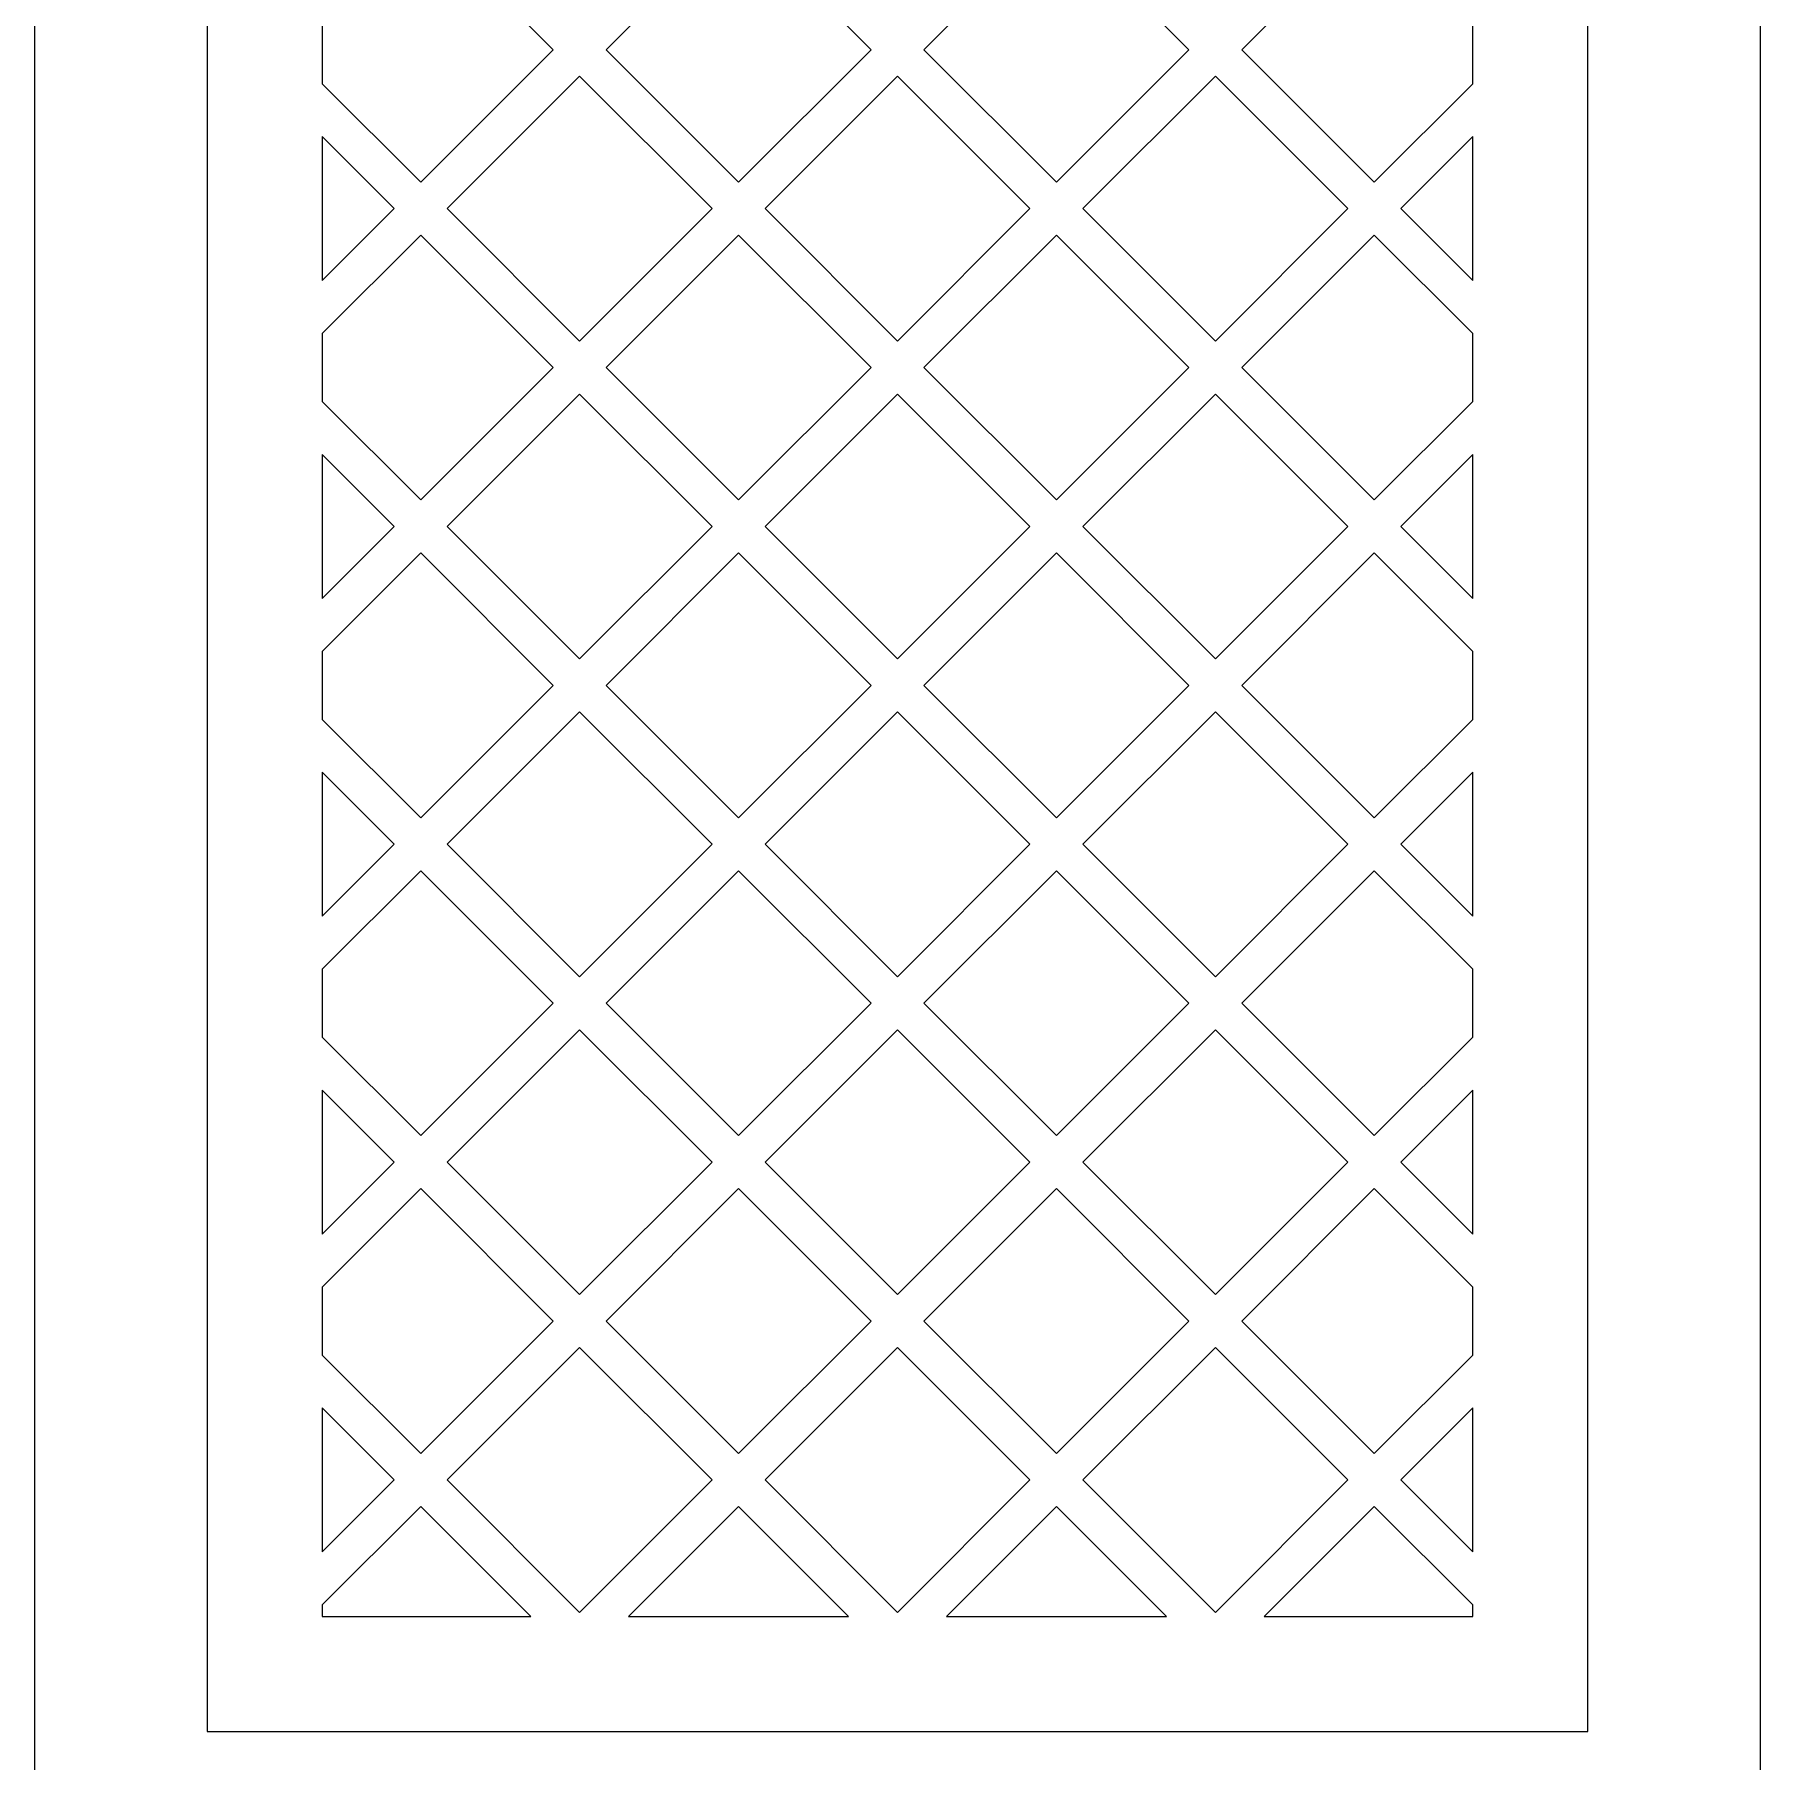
# Model space of a CAD drawing. Header units: centimetres. Extents: x 8.9 to 20.4, y -9.5 to 9.5.
# Drawn here: x 8.89 to 14.32, y -5.52 to -0.09 of the extents above; entities that cross this region are included whole.
import ezdxf

# ---------------------------------------------------------------- set-up
doc = ezdxf.new("R2010")
doc.units = ezdxf.units.CM
doc.header["$MEASUREMENT"] = 0
doc.layers.add('layer 1', color=7, linetype='Continuous')

msp = doc.modelspace()

# ---------------------------------------------------------------- linework, layer by layer
at = {"layer": 'layer 1', "color": 250, "lineweight": 9}
msp.add_open_spline([(14.31633, 9.5), (14.31633, 9.5), (14.31633, -9.5), (14.31633, -9.5), (14.31633, -9.5), (14.31633, -9.5), (8.88777, -9.5), (8.88777, -9.5), (8.88777, -9.5), (8.88777, -9.5), (8.88777, 9.5), (8.88777, 9.5), (8.88777, 9.5), (8.88777, 9.5), (14.31633, 9.5), (14.31633, 9.5)], degree=3, knots=[0, 0, 0, 0, 0.2, 0.2, 0.2, 0.2, 0.4, 0.4, 0.4, 0.4, 0.6, 0.6, 0.6, 0.6, 1, 1, 1, 1], dxfattribs=at)
at = {"layer": 'layer 1', "color": 7}
for points, knots in [([(9.43061, 6.15238), (9.43061, 6.15238), (13.77347, 6.15238), (13.77347, 6.15238), (13.77347, 6.15238), (13.77347, 6.15238), (13.77347, -5.42855), (13.77347, -5.42855), (13.77347, -5.42855), (13.77347, -5.42855), (9.43061, -5.42855), (9.43061, -5.42855), (9.43061, -5.42855), (9.43061, -5.42855), (9.43061, 6.15238), (9.43061, 6.15238)], [0, 0, 0, 0, 0.2, 0.2, 0.2, 0.2, 0.4, 0.4, 0.4, 0.4, 0.6, 0.6, 0.6, 0.6, 1, 1, 1, 1]), ([(9.43061, 6.15238), (9.43061, 6.15238), (9.43061, 6.15238), (9.43061, 6.15238), (9.43061, 6.15238), (9.43061, 6.15238), (13.77347, 6.15238), (13.77347, 6.15238), (13.77347, 6.15238), (13.77347, 6.15238), (13.77347, -5.42855), (13.77347, -5.42855), (13.77347, -5.42855), (13.77347, -5.42855), (9.43061, -5.42855), (9.43061, -5.42855), (9.43061, -5.42855), (9.43061, -5.42855), (9.43061, 6.15238), (9.43061, 6.15238)], [0, 0, 0, 0, 0.1666667, 0.1666667, 0.1666667, 0.1666667, 0.3333333, 0.3333333, 0.3333333, 0.3333333, 0.5, 0.5, 0.5, 0.5, 0.6666667, 0.6666667, 0.6666667, 0.6666667, 1, 1, 1, 1]), ([(9.79253, -0.24481), (9.79253, -0.24481), (9.79253, -0.24481), (9.79253, -0.24481), (9.79253, -0.24481), (9.79253, -0.24481), (9.79253, -0.0312), (9.79253, -0.0312), (9.79253, -0.0312), (9.79253, -0.0312), (10.10232, 0.2786), (10.10232, 0.2786), (10.10232, 0.2786), (10.10232, 0.2786), (10.51891, -0.13801), (10.51891, -0.13801), (10.51891, -0.13801), (10.51891, -0.13801), (10.10232, -0.5546), (10.10232, -0.5546), (10.10232, -0.5546), (10.10232, -0.5546), (9.79253, -0.24481), (9.79253, -0.24481)], [0, 0, 0, 0, 0.1428571, 0.1428571, 0.1428571, 0.1428571, 0.2857143, 0.2857143, 0.2857143, 0.2857143, 0.4285714, 0.4285714, 0.4285714, 0.4285714, 0.5714286, 0.5714286, 0.5714286, 0.5714286, 0.7142857, 0.7142857, 0.7142857, 0.7142857, 1, 1, 1, 1]), ([(11.10212, 0.2786), (11.10212, 0.2786), (11.10212, 0.2786), (11.10212, 0.2786), (11.10212, 0.2786), (11.10212, 0.2786), (11.51871, -0.13801), (11.51871, -0.13801), (11.51871, -0.13801), (11.51871, -0.13801), (11.10212, -0.5546), (11.10212, -0.5546), (11.10212, -0.5546), (11.10212, -0.5546), (10.68553, -0.13801), (10.68553, -0.13801), (10.68553, -0.13801), (10.68553, -0.13801), (11.10212, 0.2786), (11.10212, 0.2786)], [0, 0, 0, 0, 0.1666667, 0.1666667, 0.1666667, 0.1666667, 0.3333333, 0.3333333, 0.3333333, 0.3333333, 0.5, 0.5, 0.5, 0.5, 0.6666667, 0.6666667, 0.6666667, 0.6666667, 1, 1, 1, 1]), ([(12.51855, -0.13801), (12.51855, -0.13801), (12.51855, -0.13801), (12.51855, -0.13801), (12.51855, -0.13801), (12.51855, -0.13801), (12.10196, -0.5546), (12.10196, -0.5546), (12.10196, -0.5546), (12.10196, -0.5546), (11.68537, -0.13801), (11.68537, -0.13801), (11.68537, -0.13801), (11.68537, -0.13801), (12.10196, 0.2786), (12.10196, 0.2786), (12.10196, 0.2786), (12.10196, 0.2786), (12.51855, -0.13801), (12.51855, -0.13801)], [0, 0, 0, 0, 0.1666667, 0.1666667, 0.1666667, 0.1666667, 0.3333333, 0.3333333, 0.3333333, 0.3333333, 0.5, 0.5, 0.5, 0.5, 0.6666667, 0.6666667, 0.6666667, 0.6666667, 1, 1, 1, 1]), ([(13.41157, -0.0312), (13.41157, -0.0312), (13.41157, -0.0312), (13.41157, -0.0312), (13.41157, -0.0312), (13.41157, -0.0312), (13.41157, -0.24481), (13.41157, -0.24481), (13.41157, -0.24481), (13.41157, -0.24481), (13.10178, -0.5546), (13.10178, -0.5546), (13.10178, -0.5546), (13.10178, -0.5546), (12.68519, -0.13801), (12.68519, -0.13801), (12.68519, -0.13801), (12.68519, -0.13801), (13.10178, 0.2786), (13.10178, 0.2786), (13.10178, 0.2786), (13.10178, 0.2786), (13.41157, -0.0312), (13.41157, -0.0312)], [0, 0, 0, 0, 0.1428571, 0.1428571, 0.1428571, 0.1428571, 0.2857143, 0.2857143, 0.2857143, 0.2857143, 0.4285714, 0.4285714, 0.4285714, 0.4285714, 0.5714286, 0.5714286, 0.5714286, 0.5714286, 0.7142857, 0.7142857, 0.7142857, 0.7142857, 1, 1, 1, 1]), ([(10.60222, -0.22132), (10.60222, -0.22132), (10.60222, -0.22132), (10.60222, -0.22132), (10.60222, -0.22132), (10.60222, -0.22132), (11.01881, -0.63791), (11.01881, -0.63791), (11.01881, -0.63791), (11.01881, -0.63791), (10.60222, -1.0545), (10.60222, -1.0545), (10.60222, -1.0545), (10.60222, -1.0545), (10.18563, -0.63791), (10.18563, -0.63791), (10.18563, -0.63791), (10.18563, -0.63791), (10.60222, -0.22132), (10.60222, -0.22132)], [0, 0, 0, 0, 0.1666667, 0.1666667, 0.1666667, 0.1666667, 0.3333333, 0.3333333, 0.3333333, 0.3333333, 0.5, 0.5, 0.5, 0.5, 0.6666667, 0.6666667, 0.6666667, 0.6666667, 1, 1, 1, 1]), ([(11.60205, -0.22132), (11.60205, -0.22132), (11.60205, -0.22132), (11.60205, -0.22132), (11.60205, -0.22132), (11.60205, -0.22132), (12.01864, -0.63791), (12.01864, -0.63791), (12.01864, -0.63791), (12.01864, -0.63791), (11.60205, -1.0545), (11.60205, -1.0545), (11.60205, -1.0545), (11.60205, -1.0545), (11.18546, -0.63791), (11.18546, -0.63791), (11.18546, -0.63791), (11.18546, -0.63791), (11.60205, -0.22132), (11.60205, -0.22132)], [0, 0, 0, 0, 0.1666667, 0.1666667, 0.1666667, 0.1666667, 0.3333333, 0.3333333, 0.3333333, 0.3333333, 0.5, 0.5, 0.5, 0.5, 0.6666667, 0.6666667, 0.6666667, 0.6666667, 1, 1, 1, 1]), ([(13.01845, -0.63791), (13.01845, -0.63791), (13.01845, -0.63791), (13.01845, -0.63791), (13.01845, -0.63791), (13.01845, -0.63791), (12.60186, -1.0545), (12.60186, -1.0545), (12.60186, -1.0545), (12.60186, -1.0545), (12.18527, -0.63791), (12.18527, -0.63791), (12.18527, -0.63791), (12.18527, -0.63791), (12.60186, -0.22132), (12.60186, -0.22132), (12.60186, -0.22132), (12.60186, -0.22132), (13.01845, -0.63791), (13.01845, -0.63791)], [0, 0, 0, 0, 0.1666667, 0.1666667, 0.1666667, 0.1666667, 0.3333333, 0.3333333, 0.3333333, 0.3333333, 0.5, 0.5, 0.5, 0.5, 0.6666667, 0.6666667, 0.6666667, 0.6666667, 1, 1, 1, 1]), ([(9.79253, -0.86438), (9.79253, -0.86438), (9.79253, -0.86438), (9.79253, -0.86438), (9.79253, -0.86438), (9.79253, -0.86438), (9.79253, -0.41145), (9.79253, -0.41145), (9.79253, -0.41145), (9.79253, -0.41145), (10.019, -0.63791), (10.019, -0.63791), (10.019, -0.63791), (10.019, -0.63791), (9.79253, -0.86438), (9.79253, -0.86438)], [0, 0, 0, 0, 0.2, 0.2, 0.2, 0.2, 0.4, 0.4, 0.4, 0.4, 0.6, 0.6, 0.6, 0.6, 1, 1, 1, 1]), ([(13.41157, -0.41145), (13.41157, -0.41145), (13.41157, -0.41145), (13.41157, -0.41145), (13.41157, -0.41145), (13.41157, -0.41145), (13.41157, -0.86438), (13.41157, -0.86438), (13.41157, -0.86438), (13.41157, -0.86438), (13.1851, -0.63791), (13.1851, -0.63791), (13.1851, -0.63791), (13.1851, -0.63791), (13.41157, -0.41145), (13.41157, -0.41145)], [0, 0, 0, 0, 0.2, 0.2, 0.2, 0.2, 0.4, 0.4, 0.4, 0.4, 0.6, 0.6, 0.6, 0.6, 1, 1, 1, 1]), ([(9.79253, -1.24463), (9.79253, -1.24463), (9.79253, -1.24463), (9.79253, -1.24463), (9.79253, -1.24463), (9.79253, -1.24463), (9.79253, -1.03102), (9.79253, -1.03102), (9.79253, -1.03102), (9.79253, -1.03102), (10.10232, -0.72123), (10.10232, -0.72123), (10.10232, -0.72123), (10.10232, -0.72123), (10.51891, -1.13781), (10.51891, -1.13781), (10.51891, -1.13781), (10.51891, -1.13781), (10.10232, -1.55441), (10.10232, -1.55441), (10.10232, -1.55441), (10.10232, -1.55441), (9.79253, -1.24463), (9.79253, -1.24463)], [0, 0, 0, 0, 0.1428571, 0.1428571, 0.1428571, 0.1428571, 0.2857143, 0.2857143, 0.2857143, 0.2857143, 0.4285714, 0.4285714, 0.4285714, 0.4285714, 0.5714286, 0.5714286, 0.5714286, 0.5714286, 0.7142857, 0.7142857, 0.7142857, 0.7142857, 1, 1, 1, 1]), ([(11.10212, -0.72123), (11.10212, -0.72123), (11.10212, -0.72123), (11.10212, -0.72123), (11.10212, -0.72123), (11.10212, -0.72123), (11.51871, -1.13781), (11.51871, -1.13781), (11.51871, -1.13781), (11.51871, -1.13781), (11.10212, -1.55441), (11.10212, -1.55441), (11.10212, -1.55441), (11.10212, -1.55441), (10.68553, -1.13781), (10.68553, -1.13781), (10.68553, -1.13781), (10.68553, -1.13781), (11.10212, -0.72123), (11.10212, -0.72123)], [0, 0, 0, 0, 0.1666667, 0.1666667, 0.1666667, 0.1666667, 0.3333333, 0.3333333, 0.3333333, 0.3333333, 0.5, 0.5, 0.5, 0.5, 0.6666667, 0.6666667, 0.6666667, 0.6666667, 1, 1, 1, 1]), ([(12.51855, -1.13781), (12.51855, -1.13781), (12.51855, -1.13781), (12.51855, -1.13781), (12.51855, -1.13781), (12.51855, -1.13781), (12.10196, -1.55441), (12.10196, -1.55441), (12.10196, -1.55441), (12.10196, -1.55441), (11.68537, -1.13781), (11.68537, -1.13781), (11.68537, -1.13781), (11.68537, -1.13781), (12.10196, -0.72123), (12.10196, -0.72123), (12.10196, -0.72123), (12.10196, -0.72123), (12.51855, -1.13781), (12.51855, -1.13781)], [0, 0, 0, 0, 0.1666667, 0.1666667, 0.1666667, 0.1666667, 0.3333333, 0.3333333, 0.3333333, 0.3333333, 0.5, 0.5, 0.5, 0.5, 0.6666667, 0.6666667, 0.6666667, 0.6666667, 1, 1, 1, 1]), ([(13.41157, -1.03102), (13.41157, -1.03102), (13.41157, -1.03102), (13.41157, -1.03102), (13.41157, -1.03102), (13.41157, -1.03102), (13.41157, -1.24463), (13.41157, -1.24463), (13.41157, -1.24463), (13.41157, -1.24463), (13.10178, -1.55441), (13.10178, -1.55441), (13.10178, -1.55441), (13.10178, -1.55441), (12.68519, -1.13781), (12.68519, -1.13781), (12.68519, -1.13781), (12.68519, -1.13781), (13.10178, -0.72123), (13.10178, -0.72123), (13.10178, -0.72123), (13.10178, -0.72123), (13.41157, -1.03102), (13.41157, -1.03102)], [0, 0, 0, 0, 0.1428571, 0.1428571, 0.1428571, 0.1428571, 0.2857143, 0.2857143, 0.2857143, 0.2857143, 0.4285714, 0.4285714, 0.4285714, 0.4285714, 0.5714286, 0.5714286, 0.5714286, 0.5714286, 0.7142857, 0.7142857, 0.7142857, 0.7142857, 1, 1, 1, 1]), ([(10.60222, -1.22114), (10.60222, -1.22114), (10.60222, -1.22114), (10.60222, -1.22114), (10.60222, -1.22114), (10.60222, -1.22114), (11.01881, -1.63775), (11.01881, -1.63775), (11.01881, -1.63775), (11.01881, -1.63775), (10.60222, -2.05433), (10.60222, -2.05433), (10.60222, -2.05433), (10.60222, -2.05433), (10.18563, -1.63775), (10.18563, -1.63775), (10.18563, -1.63775), (10.18563, -1.63775), (10.60222, -1.22114), (10.60222, -1.22114)], [0, 0, 0, 0, 0.1666667, 0.1666667, 0.1666667, 0.1666667, 0.3333333, 0.3333333, 0.3333333, 0.3333333, 0.5, 0.5, 0.5, 0.5, 0.6666667, 0.6666667, 0.6666667, 0.6666667, 1, 1, 1, 1]), ([(11.60205, -1.22114), (11.60205, -1.22114), (11.60205, -1.22114), (11.60205, -1.22114), (11.60205, -1.22114), (11.60205, -1.22114), (12.01864, -1.63775), (12.01864, -1.63775), (12.01864, -1.63775), (12.01864, -1.63775), (11.60205, -2.05433), (11.60205, -2.05433), (11.60205, -2.05433), (11.60205, -2.05433), (11.18546, -1.63775), (11.18546, -1.63775), (11.18546, -1.63775), (11.18546, -1.63775), (11.60205, -1.22114), (11.60205, -1.22114)], [0, 0, 0, 0, 0.1666667, 0.1666667, 0.1666667, 0.1666667, 0.3333333, 0.3333333, 0.3333333, 0.3333333, 0.5, 0.5, 0.5, 0.5, 0.6666667, 0.6666667, 0.6666667, 0.6666667, 1, 1, 1, 1]), ([(13.01845, -1.63775), (13.01845, -1.63775), (13.01845, -1.63775), (13.01845, -1.63775), (13.01845, -1.63775), (13.01845, -1.63775), (12.60186, -2.05433), (12.60186, -2.05433), (12.60186, -2.05433), (12.60186, -2.05433), (12.18527, -1.63775), (12.18527, -1.63775), (12.18527, -1.63775), (12.18527, -1.63775), (12.60186, -1.22114), (12.60186, -1.22114), (12.60186, -1.22114), (12.60186, -1.22114), (13.01845, -1.63775), (13.01845, -1.63775)], [0, 0, 0, 0, 0.1666667, 0.1666667, 0.1666667, 0.1666667, 0.3333333, 0.3333333, 0.3333333, 0.3333333, 0.5, 0.5, 0.5, 0.5, 0.6666667, 0.6666667, 0.6666667, 0.6666667, 1, 1, 1, 1]), ([(9.79253, -1.86421), (9.79253, -1.86421), (9.79253, -1.86421), (9.79253, -1.86421), (9.79253, -1.86421), (9.79253, -1.86421), (9.79253, -1.41127), (9.79253, -1.41127), (9.79253, -1.41127), (9.79253, -1.41127), (10.019, -1.63775), (10.019, -1.63775), (10.019, -1.63775), (10.019, -1.63775), (9.79253, -1.86421), (9.79253, -1.86421)], [0, 0, 0, 0, 0.2, 0.2, 0.2, 0.2, 0.4, 0.4, 0.4, 0.4, 0.6, 0.6, 0.6, 0.6, 1, 1, 1, 1]), ([(13.41157, -1.41127), (13.41157, -1.41127), (13.41157, -1.41127), (13.41157, -1.41127), (13.41157, -1.41127), (13.41157, -1.41127), (13.41157, -1.86421), (13.41157, -1.86421), (13.41157, -1.86421), (13.41157, -1.86421), (13.1851, -1.63775), (13.1851, -1.63775), (13.1851, -1.63775), (13.1851, -1.63775), (13.41157, -1.41127), (13.41157, -1.41127)], [0, 0, 0, 0, 0.2, 0.2, 0.2, 0.2, 0.4, 0.4, 0.4, 0.4, 0.6, 0.6, 0.6, 0.6, 1, 1, 1, 1]), ([(9.79253, -2.24446), (9.79253, -2.24446), (9.79253, -2.24446), (9.79253, -2.24446), (9.79253, -2.24446), (9.79253, -2.24446), (9.79253, -2.03084), (9.79253, -2.03084), (9.79253, -2.03084), (9.79253, -2.03084), (10.10232, -1.72105), (10.10232, -1.72105), (10.10232, -1.72105), (10.10232, -1.72105), (10.51891, -2.13765), (10.51891, -2.13765), (10.51891, -2.13765), (10.51891, -2.13765), (10.10232, -2.55424), (10.10232, -2.55424), (10.10232, -2.55424), (10.10232, -2.55424), (9.79253, -2.24446), (9.79253, -2.24446)], [0, 0, 0, 0, 0.1428571, 0.1428571, 0.1428571, 0.1428571, 0.2857143, 0.2857143, 0.2857143, 0.2857143, 0.4285714, 0.4285714, 0.4285714, 0.4285714, 0.5714286, 0.5714286, 0.5714286, 0.5714286, 0.7142857, 0.7142857, 0.7142857, 0.7142857, 1, 1, 1, 1]), ([(11.10212, -1.72105), (11.10212, -1.72105), (11.10212, -1.72105), (11.10212, -1.72105), (11.10212, -1.72105), (11.10212, -1.72105), (11.51871, -2.13765), (11.51871, -2.13765), (11.51871, -2.13765), (11.51871, -2.13765), (11.10212, -2.55424), (11.10212, -2.55424), (11.10212, -2.55424), (11.10212, -2.55424), (10.68553, -2.13765), (10.68553, -2.13765), (10.68553, -2.13765), (10.68553, -2.13765), (11.10212, -1.72105), (11.10212, -1.72105)], [0, 0, 0, 0, 0.1666667, 0.1666667, 0.1666667, 0.1666667, 0.3333333, 0.3333333, 0.3333333, 0.3333333, 0.5, 0.5, 0.5, 0.5, 0.6666667, 0.6666667, 0.6666667, 0.6666667, 1, 1, 1, 1]), ([(12.51855, -2.13765), (12.51855, -2.13765), (12.51855, -2.13765), (12.51855, -2.13765), (12.51855, -2.13765), (12.51855, -2.13765), (12.10196, -2.55424), (12.10196, -2.55424), (12.10196, -2.55424), (12.10196, -2.55424), (11.68537, -2.13765), (11.68537, -2.13765), (11.68537, -2.13765), (11.68537, -2.13765), (12.10196, -1.72105), (12.10196, -1.72105), (12.10196, -1.72105), (12.10196, -1.72105), (12.51855, -2.13765), (12.51855, -2.13765)], [0, 0, 0, 0, 0.1666667, 0.1666667, 0.1666667, 0.1666667, 0.3333333, 0.3333333, 0.3333333, 0.3333333, 0.5, 0.5, 0.5, 0.5, 0.6666667, 0.6666667, 0.6666667, 0.6666667, 1, 1, 1, 1]), ([(13.41157, -2.03084), (13.41157, -2.03084), (13.41157, -2.03084), (13.41157, -2.03084), (13.41157, -2.03084), (13.41157, -2.03084), (13.41157, -2.24446), (13.41157, -2.24446), (13.41157, -2.24446), (13.41157, -2.24446), (13.10178, -2.55424), (13.10178, -2.55424), (13.10178, -2.55424), (13.10178, -2.55424), (12.68519, -2.13765), (12.68519, -2.13765), (12.68519, -2.13765), (12.68519, -2.13765), (13.10178, -1.72105), (13.10178, -1.72105), (13.10178, -1.72105), (13.10178, -1.72105), (13.41157, -2.03084), (13.41157, -2.03084)], [0, 0, 0, 0, 0.1428571, 0.1428571, 0.1428571, 0.1428571, 0.2857143, 0.2857143, 0.2857143, 0.2857143, 0.4285714, 0.4285714, 0.4285714, 0.4285714, 0.5714286, 0.5714286, 0.5714286, 0.5714286, 0.7142857, 0.7142857, 0.7142857, 0.7142857, 1, 1, 1, 1]), ([(10.60222, -2.22096), (10.60222, -2.22096), (10.60222, -2.22096), (10.60222, -2.22096), (10.60222, -2.22096), (10.60222, -2.22096), (11.01881, -2.63755), (11.01881, -2.63755), (11.01881, -2.63755), (11.01881, -2.63755), (10.60222, -3.05415), (10.60222, -3.05415), (10.60222, -3.05415), (10.60222, -3.05415), (10.18563, -2.63755), (10.18563, -2.63755), (10.18563, -2.63755), (10.18563, -2.63755), (10.60222, -2.22096), (10.60222, -2.22096)], [0, 0, 0, 0, 0.1666667, 0.1666667, 0.1666667, 0.1666667, 0.3333333, 0.3333333, 0.3333333, 0.3333333, 0.5, 0.5, 0.5, 0.5, 0.6666667, 0.6666667, 0.6666667, 0.6666667, 1, 1, 1, 1]), ([(11.60205, -2.22096), (11.60205, -2.22096), (11.60205, -2.22096), (11.60205, -2.22096), (11.60205, -2.22096), (11.60205, -2.22096), (12.01864, -2.63755), (12.01864, -2.63755), (12.01864, -2.63755), (12.01864, -2.63755), (11.60205, -3.05415), (11.60205, -3.05415), (11.60205, -3.05415), (11.60205, -3.05415), (11.18546, -2.63755), (11.18546, -2.63755), (11.18546, -2.63755), (11.18546, -2.63755), (11.60205, -2.22096), (11.60205, -2.22096)], [0, 0, 0, 0, 0.1666667, 0.1666667, 0.1666667, 0.1666667, 0.3333333, 0.3333333, 0.3333333, 0.3333333, 0.5, 0.5, 0.5, 0.5, 0.6666667, 0.6666667, 0.6666667, 0.6666667, 1, 1, 1, 1]), ([(13.01845, -2.63755), (13.01845, -2.63755), (13.01845, -2.63755), (13.01845, -2.63755), (13.01845, -2.63755), (13.01845, -2.63755), (12.60186, -3.05415), (12.60186, -3.05415), (12.60186, -3.05415), (12.60186, -3.05415), (12.18527, -2.63755), (12.18527, -2.63755), (12.18527, -2.63755), (12.18527, -2.63755), (12.60186, -2.22096), (12.60186, -2.22096), (12.60186, -2.22096), (12.60186, -2.22096), (13.01845, -2.63755), (13.01845, -2.63755)], [0, 0, 0, 0, 0.1666667, 0.1666667, 0.1666667, 0.1666667, 0.3333333, 0.3333333, 0.3333333, 0.3333333, 0.5, 0.5, 0.5, 0.5, 0.6666667, 0.6666667, 0.6666667, 0.6666667, 1, 1, 1, 1]), ([(9.79253, -2.86402), (9.79253, -2.86402), (9.79253, -2.86402), (9.79253, -2.86402), (9.79253, -2.86402), (9.79253, -2.86402), (9.79253, -2.41108), (9.79253, -2.41108), (9.79253, -2.41108), (9.79253, -2.41108), (10.019, -2.63755), (10.019, -2.63755), (10.019, -2.63755), (10.019, -2.63755), (9.79253, -2.86402), (9.79253, -2.86402)], [0, 0, 0, 0, 0.2, 0.2, 0.2, 0.2, 0.4, 0.4, 0.4, 0.4, 0.6, 0.6, 0.6, 0.6, 1, 1, 1, 1]), ([(13.41157, -2.41108), (13.41157, -2.41108), (13.41157, -2.41108), (13.41157, -2.41108), (13.41157, -2.41108), (13.41157, -2.41108), (13.41157, -2.86402), (13.41157, -2.86402), (13.41157, -2.86402), (13.41157, -2.86402), (13.1851, -2.63755), (13.1851, -2.63755), (13.1851, -2.63755), (13.1851, -2.63755), (13.41157, -2.41108), (13.41157, -2.41108)], [0, 0, 0, 0, 0.2, 0.2, 0.2, 0.2, 0.4, 0.4, 0.4, 0.4, 0.6, 0.6, 0.6, 0.6, 1, 1, 1, 1]), ([(9.79253, -3.24427), (9.79253, -3.24427), (9.79253, -3.24427), (9.79253, -3.24427), (9.79253, -3.24427), (9.79253, -3.24427), (9.79253, -3.03067), (9.79253, -3.03067), (9.79253, -3.03067), (9.79253, -3.03067), (10.10232, -2.72087), (10.10232, -2.72087), (10.10232, -2.72087), (10.10232, -2.72087), (10.51891, -3.13746), (10.51891, -3.13746), (10.51891, -3.13746), (10.51891, -3.13746), (10.10232, -3.55404), (10.10232, -3.55404), (10.10232, -3.55404), (10.10232, -3.55404), (9.79253, -3.24427), (9.79253, -3.24427)], [0, 0, 0, 0, 0.1428571, 0.1428571, 0.1428571, 0.1428571, 0.2857143, 0.2857143, 0.2857143, 0.2857143, 0.4285714, 0.4285714, 0.4285714, 0.4285714, 0.5714286, 0.5714286, 0.5714286, 0.5714286, 0.7142857, 0.7142857, 0.7142857, 0.7142857, 1, 1, 1, 1]), ([(11.10212, -2.72087), (11.10212, -2.72087), (11.10212, -2.72087), (11.10212, -2.72087), (11.10212, -2.72087), (11.10212, -2.72087), (11.51871, -3.13746), (11.51871, -3.13746), (11.51871, -3.13746), (11.51871, -3.13746), (11.10212, -3.55404), (11.10212, -3.55404), (11.10212, -3.55404), (11.10212, -3.55404), (10.68553, -3.13746), (10.68553, -3.13746), (10.68553, -3.13746), (10.68553, -3.13746), (11.10212, -2.72087), (11.10212, -2.72087)], [0, 0, 0, 0, 0.1666667, 0.1666667, 0.1666667, 0.1666667, 0.3333333, 0.3333333, 0.3333333, 0.3333333, 0.5, 0.5, 0.5, 0.5, 0.6666667, 0.6666667, 0.6666667, 0.6666667, 1, 1, 1, 1]), ([(12.51855, -3.13746), (12.51855, -3.13746), (12.51855, -3.13746), (12.51855, -3.13746), (12.51855, -3.13746), (12.51855, -3.13746), (12.10196, -3.55404), (12.10196, -3.55404), (12.10196, -3.55404), (12.10196, -3.55404), (11.68537, -3.13746), (11.68537, -3.13746), (11.68537, -3.13746), (11.68537, -3.13746), (12.10196, -2.72087), (12.10196, -2.72087), (12.10196, -2.72087), (12.10196, -2.72087), (12.51855, -3.13746), (12.51855, -3.13746)], [0, 0, 0, 0, 0.1666667, 0.1666667, 0.1666667, 0.1666667, 0.3333333, 0.3333333, 0.3333333, 0.3333333, 0.5, 0.5, 0.5, 0.5, 0.6666667, 0.6666667, 0.6666667, 0.6666667, 1, 1, 1, 1]), ([(13.41157, -3.03067), (13.41157, -3.03067), (13.41157, -3.03067), (13.41157, -3.03067), (13.41157, -3.03067), (13.41157, -3.03067), (13.41157, -3.24427), (13.41157, -3.24427), (13.41157, -3.24427), (13.41157, -3.24427), (13.10178, -3.55404), (13.10178, -3.55404), (13.10178, -3.55404), (13.10178, -3.55404), (12.68519, -3.13746), (12.68519, -3.13746), (12.68519, -3.13746), (12.68519, -3.13746), (13.10178, -2.72087), (13.10178, -2.72087), (13.10178, -2.72087), (13.10178, -2.72087), (13.41157, -3.03067), (13.41157, -3.03067)], [0, 0, 0, 0, 0.1428571, 0.1428571, 0.1428571, 0.1428571, 0.2857143, 0.2857143, 0.2857143, 0.2857143, 0.4285714, 0.4285714, 0.4285714, 0.4285714, 0.5714286, 0.5714286, 0.5714286, 0.5714286, 0.7142857, 0.7142857, 0.7142857, 0.7142857, 1, 1, 1, 1]), ([(10.60222, -3.22079), (10.60222, -3.22079), (10.60222, -3.22079), (10.60222, -3.22079), (10.60222, -3.22079), (10.60222, -3.22079), (11.01881, -3.63738), (11.01881, -3.63738), (11.01881, -3.63738), (11.01881, -3.63738), (10.60222, -4.05398), (10.60222, -4.05398), (10.60222, -4.05398), (10.60222, -4.05398), (10.18563, -3.63738), (10.18563, -3.63738), (10.18563, -3.63738), (10.18563, -3.63738), (10.60222, -3.22079), (10.60222, -3.22079)], [0, 0, 0, 0, 0.1666667, 0.1666667, 0.1666667, 0.1666667, 0.3333333, 0.3333333, 0.3333333, 0.3333333, 0.5, 0.5, 0.5, 0.5, 0.6666667, 0.6666667, 0.6666667, 0.6666667, 1, 1, 1, 1]), ([(11.60205, -3.22079), (11.60205, -3.22079), (11.60205, -3.22079), (11.60205, -3.22079), (11.60205, -3.22079), (11.60205, -3.22079), (12.01864, -3.63738), (12.01864, -3.63738), (12.01864, -3.63738), (12.01864, -3.63738), (11.60205, -4.05398), (11.60205, -4.05398), (11.60205, -4.05398), (11.60205, -4.05398), (11.18546, -3.63738), (11.18546, -3.63738), (11.18546, -3.63738), (11.18546, -3.63738), (11.60205, -3.22079), (11.60205, -3.22079)], [0, 0, 0, 0, 0.1666667, 0.1666667, 0.1666667, 0.1666667, 0.3333333, 0.3333333, 0.3333333, 0.3333333, 0.5, 0.5, 0.5, 0.5, 0.6666667, 0.6666667, 0.6666667, 0.6666667, 1, 1, 1, 1]), ([(13.01845, -3.63738), (13.01845, -3.63738), (13.01845, -3.63738), (13.01845, -3.63738), (13.01845, -3.63738), (13.01845, -3.63738), (12.60186, -4.05398), (12.60186, -4.05398), (12.60186, -4.05398), (12.60186, -4.05398), (12.18527, -3.63738), (12.18527, -3.63738), (12.18527, -3.63738), (12.18527, -3.63738), (12.60186, -3.22079), (12.60186, -3.22079), (12.60186, -3.22079), (12.60186, -3.22079), (13.01845, -3.63738), (13.01845, -3.63738)], [0, 0, 0, 0, 0.1666667, 0.1666667, 0.1666667, 0.1666667, 0.3333333, 0.3333333, 0.3333333, 0.3333333, 0.5, 0.5, 0.5, 0.5, 0.6666667, 0.6666667, 0.6666667, 0.6666667, 1, 1, 1, 1]), ([(9.79253, -3.86385), (9.79253, -3.86385), (9.79253, -3.86385), (9.79253, -3.86385), (9.79253, -3.86385), (9.79253, -3.86385), (9.79253, -3.41092), (9.79253, -3.41092), (9.79253, -3.41092), (9.79253, -3.41092), (10.019, -3.63738), (10.019, -3.63738), (10.019, -3.63738), (10.019, -3.63738), (9.79253, -3.86385), (9.79253, -3.86385)], [0, 0, 0, 0, 0.2, 0.2, 0.2, 0.2, 0.4, 0.4, 0.4, 0.4, 0.6, 0.6, 0.6, 0.6, 1, 1, 1, 1]), ([(13.41157, -3.41092), (13.41157, -3.41092), (13.41157, -3.41092), (13.41157, -3.41092), (13.41157, -3.41092), (13.41157, -3.41092), (13.41157, -3.86385), (13.41157, -3.86385), (13.41157, -3.86385), (13.41157, -3.86385), (13.1851, -3.63738), (13.1851, -3.63738), (13.1851, -3.63738), (13.1851, -3.63738), (13.41157, -3.41092), (13.41157, -3.41092)], [0, 0, 0, 0, 0.2, 0.2, 0.2, 0.2, 0.4, 0.4, 0.4, 0.4, 0.6, 0.6, 0.6, 0.6, 1, 1, 1, 1]), ([(9.79253, -4.2441), (9.79253, -4.2441), (9.79253, -4.2441), (9.79253, -4.2441), (9.79253, -4.2441), (9.79253, -4.2441), (9.79253, -4.03048), (9.79253, -4.03048), (9.79253, -4.03048), (9.79253, -4.03048), (10.10232, -3.7207), (10.10232, -3.7207), (10.10232, -3.7207), (10.10232, -3.7207), (10.51891, -4.13729), (10.51891, -4.13729), (10.51891, -4.13729), (10.51891, -4.13729), (10.10232, -4.55388), (10.10232, -4.55388), (10.10232, -4.55388), (10.10232, -4.55388), (9.79253, -4.2441), (9.79253, -4.2441)], [0, 0, 0, 0, 0.1428571, 0.1428571, 0.1428571, 0.1428571, 0.2857143, 0.2857143, 0.2857143, 0.2857143, 0.4285714, 0.4285714, 0.4285714, 0.4285714, 0.5714286, 0.5714286, 0.5714286, 0.5714286, 0.7142857, 0.7142857, 0.7142857, 0.7142857, 1, 1, 1, 1]), ([(11.10212, -3.7207), (11.10212, -3.7207), (11.10212, -3.7207), (11.10212, -3.7207), (11.10212, -3.7207), (11.10212, -3.7207), (11.51871, -4.13729), (11.51871, -4.13729), (11.51871, -4.13729), (11.51871, -4.13729), (11.10212, -4.55388), (11.10212, -4.55388), (11.10212, -4.55388), (11.10212, -4.55388), (10.68553, -4.13729), (10.68553, -4.13729), (10.68553, -4.13729), (10.68553, -4.13729), (11.10212, -3.7207), (11.10212, -3.7207)], [0, 0, 0, 0, 0.1666667, 0.1666667, 0.1666667, 0.1666667, 0.3333333, 0.3333333, 0.3333333, 0.3333333, 0.5, 0.5, 0.5, 0.5, 0.6666667, 0.6666667, 0.6666667, 0.6666667, 1, 1, 1, 1]), ([(12.51855, -4.13729), (12.51855, -4.13729), (12.51855, -4.13729), (12.51855, -4.13729), (12.51855, -4.13729), (12.51855, -4.13729), (12.10196, -4.55388), (12.10196, -4.55388), (12.10196, -4.55388), (12.10196, -4.55388), (11.68537, -4.13729), (11.68537, -4.13729), (11.68537, -4.13729), (11.68537, -4.13729), (12.10196, -3.7207), (12.10196, -3.7207), (12.10196, -3.7207), (12.10196, -3.7207), (12.51855, -4.13729), (12.51855, -4.13729)], [0, 0, 0, 0, 0.1666667, 0.1666667, 0.1666667, 0.1666667, 0.3333333, 0.3333333, 0.3333333, 0.3333333, 0.5, 0.5, 0.5, 0.5, 0.6666667, 0.6666667, 0.6666667, 0.6666667, 1, 1, 1, 1]), ([(13.41157, -4.03048), (13.41157, -4.03048), (13.41157, -4.03048), (13.41157, -4.03048), (13.41157, -4.03048), (13.41157, -4.03048), (13.41157, -4.2441), (13.41157, -4.2441), (13.41157, -4.2441), (13.41157, -4.2441), (13.10178, -4.55388), (13.10178, -4.55388), (13.10178, -4.55388), (13.10178, -4.55388), (12.68519, -4.13729), (12.68519, -4.13729), (12.68519, -4.13729), (12.68519, -4.13729), (13.10178, -3.7207), (13.10178, -3.7207), (13.10178, -3.7207), (13.10178, -3.7207), (13.41157, -4.03048), (13.41157, -4.03048)], [0, 0, 0, 0, 0.1428571, 0.1428571, 0.1428571, 0.1428571, 0.2857143, 0.2857143, 0.2857143, 0.2857143, 0.4285714, 0.4285714, 0.4285714, 0.4285714, 0.5714286, 0.5714286, 0.5714286, 0.5714286, 0.7142857, 0.7142857, 0.7142857, 0.7142857, 1, 1, 1, 1]), ([(10.60222, -4.2206), (10.60222, -4.2206), (10.60222, -4.2206), (10.60222, -4.2206), (10.60222, -4.2206), (10.60222, -4.2206), (11.01881, -4.6372), (11.01881, -4.6372), (11.01881, -4.6372), (11.01881, -4.6372), (10.60222, -5.05378), (10.60222, -5.05378), (10.60222, -5.05378), (10.60222, -5.05378), (10.18563, -4.6372), (10.18563, -4.6372), (10.18563, -4.6372), (10.18563, -4.6372), (10.60222, -4.2206), (10.60222, -4.2206)], [0, 0, 0, 0, 0.1666667, 0.1666667, 0.1666667, 0.1666667, 0.3333333, 0.3333333, 0.3333333, 0.3333333, 0.5, 0.5, 0.5, 0.5, 0.6666667, 0.6666667, 0.6666667, 0.6666667, 1, 1, 1, 1]), ([(11.60205, -4.2206), (11.60205, -4.2206), (11.60205, -4.2206), (11.60205, -4.2206), (11.60205, -4.2206), (11.60205, -4.2206), (12.01864, -4.6372), (12.01864, -4.6372), (12.01864, -4.6372), (12.01864, -4.6372), (11.60205, -5.05378), (11.60205, -5.05378), (11.60205, -5.05378), (11.60205, -5.05378), (11.18546, -4.6372), (11.18546, -4.6372), (11.18546, -4.6372), (11.18546, -4.6372), (11.60205, -4.2206), (11.60205, -4.2206)], [0, 0, 0, 0, 0.1666667, 0.1666667, 0.1666667, 0.1666667, 0.3333333, 0.3333333, 0.3333333, 0.3333333, 0.5, 0.5, 0.5, 0.5, 0.6666667, 0.6666667, 0.6666667, 0.6666667, 1, 1, 1, 1]), ([(13.01845, -4.6372), (13.01845, -4.6372), (13.01845, -4.6372), (13.01845, -4.6372), (13.01845, -4.6372), (13.01845, -4.6372), (12.60186, -5.05378), (12.60186, -5.05378), (12.60186, -5.05378), (12.60186, -5.05378), (12.18527, -4.6372), (12.18527, -4.6372), (12.18527, -4.6372), (12.18527, -4.6372), (12.60186, -4.2206), (12.60186, -4.2206), (12.60186, -4.2206), (12.60186, -4.2206), (13.01845, -4.6372), (13.01845, -4.6372)], [0, 0, 0, 0, 0.1666667, 0.1666667, 0.1666667, 0.1666667, 0.3333333, 0.3333333, 0.3333333, 0.3333333, 0.5, 0.5, 0.5, 0.5, 0.6666667, 0.6666667, 0.6666667, 0.6666667, 1, 1, 1, 1]), ([(9.79253, -4.86366), (9.79253, -4.86366), (9.79253, -4.86366), (9.79253, -4.86366), (9.79253, -4.86366), (9.79253, -4.86366), (9.79253, -4.41073), (9.79253, -4.41073), (9.79253, -4.41073), (9.79253, -4.41073), (10.019, -4.6372), (10.019, -4.6372), (10.019, -4.6372), (10.019, -4.6372), (9.79253, -4.86366), (9.79253, -4.86366)], [0, 0, 0, 0, 0.2, 0.2, 0.2, 0.2, 0.4, 0.4, 0.4, 0.4, 0.6, 0.6, 0.6, 0.6, 1, 1, 1, 1]), ([(13.41157, -4.41073), (13.41157, -4.41073), (13.41157, -4.41073), (13.41157, -4.41073), (13.41157, -4.41073), (13.41157, -4.41073), (13.41157, -4.86366), (13.41157, -4.86366), (13.41157, -4.86366), (13.41157, -4.86366), (13.1851, -4.6372), (13.1851, -4.6372), (13.1851, -4.6372), (13.1851, -4.6372), (13.41157, -4.41073), (13.41157, -4.41073)], [0, 0, 0, 0, 0.2, 0.2, 0.2, 0.2, 0.4, 0.4, 0.4, 0.4, 0.6, 0.6, 0.6, 0.6, 1, 1, 1, 1]), ([(10.44846, -5.06666), (10.44846, -5.06666), (10.44846, -5.06666), (10.44846, -5.06666), (10.44846, -5.06666), (10.44846, -5.06666), (9.79253, -5.06666), (9.79253, -5.06666), (9.79253, -5.06666), (9.79253, -5.06666), (9.79253, -5.03031), (9.79253, -5.03031), (9.79253, -5.03031), (9.79253, -5.03031), (10.10232, -4.72053), (10.10232, -4.72053), (10.10232, -4.72053), (10.10232, -4.72053), (10.44846, -5.06666), (10.44846, -5.06666)], [0, 0, 0, 0, 0.1666667, 0.1666667, 0.1666667, 0.1666667, 0.3333333, 0.3333333, 0.3333333, 0.3333333, 0.5, 0.5, 0.5, 0.5, 0.6666667, 0.6666667, 0.6666667, 0.6666667, 1, 1, 1, 1]), ([(11.44827, -5.06666), (11.44827, -5.06666), (11.44827, -5.06666), (11.44827, -5.06666), (11.44827, -5.06666), (11.44827, -5.06666), (10.756, -5.06666), (10.756, -5.06666), (10.756, -5.06666), (10.756, -5.06666), (11.10212, -4.72053), (11.10212, -4.72053), (11.10212, -4.72053), (11.10212, -4.72053), (11.44827, -5.06666), (11.44827, -5.06666)], [0, 0, 0, 0, 0.2, 0.2, 0.2, 0.2, 0.4, 0.4, 0.4, 0.4, 0.6, 0.6, 0.6, 0.6, 1, 1, 1, 1]), ([(12.4481, -5.06666), (12.4481, -5.06666), (12.4481, -5.06666), (12.4481, -5.06666), (12.4481, -5.06666), (12.4481, -5.06666), (11.75581, -5.06666), (11.75581, -5.06666), (11.75581, -5.06666), (11.75581, -5.06666), (12.10196, -4.72053), (12.10196, -4.72053), (12.10196, -4.72053), (12.10196, -4.72053), (12.4481, -5.06666), (12.4481, -5.06666)], [0, 0, 0, 0, 0.2, 0.2, 0.2, 0.2, 0.4, 0.4, 0.4, 0.4, 0.6, 0.6, 0.6, 0.6, 1, 1, 1, 1]), ([(13.41157, -5.03031), (13.41157, -5.03031), (13.41157, -5.03031), (13.41157, -5.03031), (13.41157, -5.03031), (13.41157, -5.03031), (13.41157, -5.06666), (13.41157, -5.06666), (13.41157, -5.06666), (13.41157, -5.06666), (12.75564, -5.06666), (12.75564, -5.06666), (12.75564, -5.06666), (12.75564, -5.06666), (13.10178, -4.72053), (13.10178, -4.72053), (13.10178, -4.72053), (13.10178, -4.72053), (13.41157, -5.03031), (13.41157, -5.03031)], [0, 0, 0, 0, 0.1666667, 0.1666667, 0.1666667, 0.1666667, 0.3333333, 0.3333333, 0.3333333, 0.3333333, 0.5, 0.5, 0.5, 0.5, 0.6666667, 0.6666667, 0.6666667, 0.6666667, 1, 1, 1, 1])]:
    msp.add_open_spline(points, degree=3, knots=knots, dxfattribs=at)

doc.saveas('drawing.dxf')
